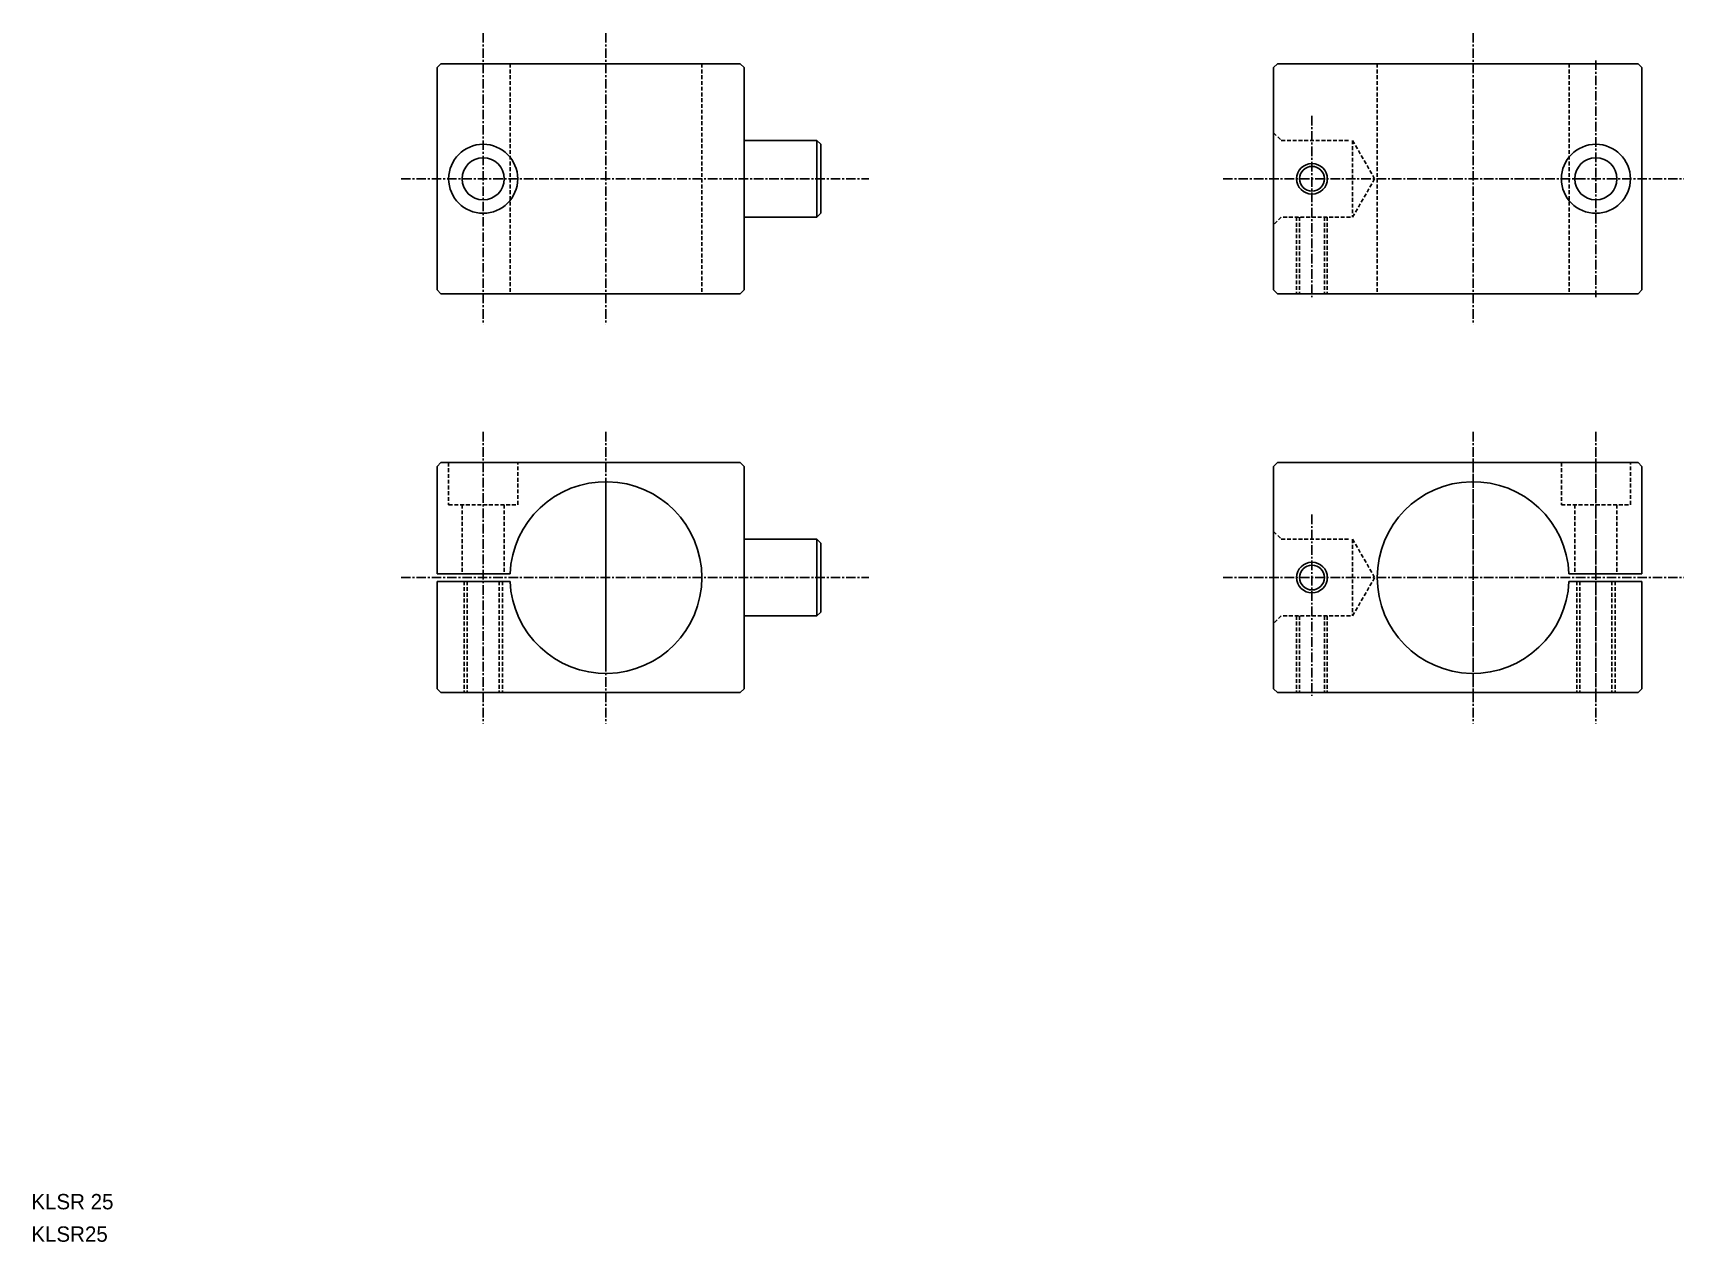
# Model space of a CAD drawing. Extents: x 26 to 241, y 46 to 204.
import ezdxf

# ---------------------------------------------------------------- set-up
doc = ezdxf.new("R2010")
doc.units = 0
doc.linetypes.add('CENTER', pattern=[2, 1.25, -0.25, 0.25, -0.25])
doc.linetypes.add('DASHED', pattern=[0.75, 0.5, -0.25])
doc.layers.get('0').update_dxf_attribs({"linetype": 'CONTINUOUS'})
doc.layers.add('CENTER', color=1, linetype='CENTER')

msp = doc.modelspace()

# ---------------------------------------------------------------- linework, layer by layer
at = {"color": 7, "linetype": 'CONTINUOUS'}
for p, q in [((78.57, 199.3), (79.07, 199.8)), ((78.57, 199.3), (78.57, 170.3)), ((118.07, 199.8), (79.07, 199.8)), ((118.57, 199.3), (118.07, 199.8)), ((118.57, 170.3), (118.57, 199.3)), ((188.09, 199.8), (187.59, 199.3)), ((187.59, 199.3), (187.59, 170.3)), ((188.09, 199.8), (235.09, 199.8)), ((235.59, 199.3), (235.09, 199.8)), ((235.59, 199.3), (235.59, 170.3)), ((118.57, 189.8), (128.07, 189.8)), ((128.07, 189.8), (128.07, 179.8)), ((128.07, 189.8), (128.57, 189.3)), ((128.57, 189.3), (128.57, 180.3)), ((118.57, 179.8), (128.07, 179.8)), ((128.07, 179.8), (128.57, 180.3)), ((78.57, 170.3), (79.07, 169.8)), ((118.57, 170.3), (118.07, 169.8)), ((188.09, 169.8), (187.59, 170.3)), ((235.59, 170.3), (235.09, 169.8)), ((118.07, 169.8), (79.07, 169.8)), ((188.09, 169.8), (235.09, 169.8)), ((78.57, 147.3), (79.07, 147.8)), ((78.57, 147.3), (78.57, 133.3)), ((118.07, 147.8), (79.07, 147.8)), ((118.57, 147.3), (118.07, 147.8)), ((118.57, 118.3), (118.57, 147.3)), ((188.09, 147.8), (187.59, 147.3)), ((187.59, 147.3), (187.59, 118.3)), ((188.09, 147.8), (235.09, 147.8)), ((235.59, 147.3), (235.09, 147.8)), ((235.59, 147.3), (235.59, 133.3)), ((118.57, 137.8), (128.07, 137.8)), ((128.07, 137.8), (128.07, 127.8)), ((128.07, 137.8), (128.57, 137.3)), ((128.57, 137.3), (128.57, 128.3)), ((78.57, 133.3), (88.08, 133.3)), ((78.57, 132.3), (88.08, 132.3)), ((78.57, 132.3), (78.57, 118.3)), ((226.08, 133.3), (235.59, 133.3)), ((226.08, 132.3), (235.59, 132.3)), ((235.59, 132.3), (235.59, 118.3)), ((118.57, 127.8), (128.07, 127.8)), ((128.07, 127.8), (128.57, 128.3)), ((78.57, 118.3), (79.07, 117.8)), ((118.07, 117.8), (79.07, 117.8)), ((118.57, 118.3), (118.07, 117.8)), ((188.09, 117.8), (187.59, 118.3)), ((188.09, 117.8), (235.09, 117.8)), ((235.59, 118.3), (235.09, 117.8))]:
    msp.add_line(p, q, dxfattribs=at)
at = {"color": 3, "linetype": 'DASHED'}
for p, q in [((88.07, 199.8), (88.07, 169.8)), ((113.07, 199.8), (113.07, 169.8)), ((201.09, 199.8), (201.09, 169.8)), ((226.09, 199.8), (226.09, 169.8)), ((187.59, 190.8), (188.59, 189.8)), ((188.59, 189.8), (197.59, 189.8)), ((197.89, 189.8), (197.89, 179.8)), ((197.89, 189.8), (200.77, 184.8)), ((197.89, 179.8), (200.77, 184.8)), ((188.59, 179.8), (187.59, 178.8)), ((197.59, 179.8), (188.59, 179.8)), ((190.59, 179.8), (190.59, 169.8)), ((190.97, 179.8), (190.97, 169.8)), ((194.21, 179.8), (194.21, 169.8)), ((194.59, 179.8), (194.59, 169.8)), ((80.07, 147.8), (80.07, 142.3)), ((89.07, 142.3), (89.07, 147.8)), ((225.09, 147.8), (225.09, 142.3)), ((234.09, 142.3), (234.09, 147.8)), ((80.07, 142.3), (89.07, 142.3)), ((81.82, 142.3), (81.82, 133.3)), ((87.32, 142.3), (87.32, 133.3)), ((225.09, 142.3), (234.09, 142.3)), ((226.84, 142.3), (226.84, 133.3)), ((232.34, 142.3), (232.34, 133.3)), ((187.59, 138.8), (188.59, 137.8)), ((188.59, 137.8), (197.59, 137.8)), ((197.89, 137.8), (197.89, 127.8)), ((197.89, 137.8), (200.77, 132.8)), ((82.07, 132.3), (82.07, 117.8)), ((82.5, 132.3), (82.5, 117.8)), ((86.64, 132.3), (86.64, 117.8)), ((87.07, 132.3), (87.07, 117.8)), ((197.89, 127.8), (200.77, 132.8)), ((227.09, 132.3), (227.09, 117.8)), ((227.52, 132.3), (227.52, 117.8)), ((231.65, 132.3), (231.65, 117.8)), ((232.09, 132.3), (232.09, 117.8)), ((188.59, 127.8), (187.59, 126.8)), ((197.59, 127.8), (188.59, 127.8)), ((190.59, 127.8), (190.59, 117.8)), ((190.97, 127.8), (190.97, 117.8)), ((194.21, 127.8), (194.21, 117.8)), ((194.59, 127.8), (194.59, 117.8))]:
    msp.add_line(p, q, dxfattribs=at)
at = {"color": 7, "linetype": 'CONTINUOUS'}
for centre, radius in [((84.57, 184.8), 4.5), ((84.57, 184.8), 2.75), ((229.59, 184.8), 4.5), ((229.59, 184.8), 2.75), ((192.59, 184.8), 1.62), ((192.59, 132.8), 1.62)]:
    msp.add_circle(centre, radius, dxfattribs=at)
at = {"color": 3, "linetype": 'CONTINUOUS'}
for centre in [(192.59, 184.8), (192.59, 132.8)]:
    msp.add_circle(centre, 2, dxfattribs=at)
at = {"color": 7, "linetype": 'CONTINUOUS'}
for centre, start, end in [((100.57, 132.8), 182.2924, 177.7076), ((213.59, 132.8), 2.2924, 357.7076)]:
    msp.add_arc(centre, 12.5, start, end, dxfattribs=at)
at = {"layer": 'CENTER', "color": 1, "linetype": 'CENTER'}
for p, q in [((84.57, 203.81), (84.57, 165.78)), ((100.57, 203.81), (100.57, 165.78)), ((213.59, 203.81), (213.59, 165.78)), ((229.59, 200.24), (229.59, 169.36)), ((192.59, 193.02), (192.59, 169.36)), ((73.86, 184.8), (134.83, 184.8)), ((181, 184.8), (241.07, 184.8)), ((84.57, 151.81), (84.57, 113.78)), ((100.57, 151.81), (100.57, 113.78)), ((213.59, 151.81), (213.59, 113.78)), ((229.59, 151.81), (229.59, 113.78)), ((213.59, 148.24), (213.59, 117.36)), ((229.59, 148.24), (229.59, 117.36)), ((100.57, 144.84), (100.57, 120.76)), ((192.59, 141.02), (192.59, 117.36)), ((73.86, 132.8), (134.83, 132.8)), ((181, 132.8), (241.07, 132.8))]:
    msp.add_line(p, q, dxfattribs=at)

# ---------------------------------------------------------------- texts
at = {"color": 7, "linetype": 'CONTINUOUS'}
for s, p in [('KLSR 25', (25.68, 50.41)), ('KLSR25', (25.68, 46.18))]:
    msp.add_text(s, height=2, dxfattribs=at).set_placement(p)

doc.saveas('drawing.dxf')
